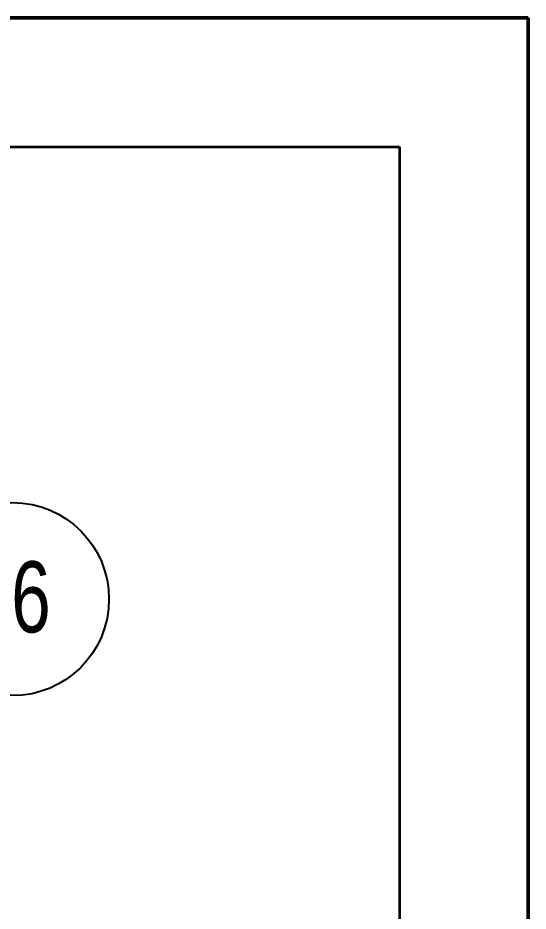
# Model space of a CAD drawing. Header units: millimetres. Extents: x 0 to 279, y 0 to 216.
# Drawn here: x 254.23 to 279.4, y 171.89 to 215.9 of the extents above; entities that cross this region are included whole.
import ezdxf

# ---------------------------------------------------------------- set-up
doc = ezdxf.new("R2010")
doc.units = ezdxf.units.MM
doc.layers.add('DIM', color=1, linetype='Continuous')
doc.layers.add('PAGE_BORDER', color=7, linetype='Continuous')
doc.styles.add('SLDTEXTSTYLE0', font='TXT', dxfattribs={"width": 0.75})

# ---------------------------------------------------------------- blocks, each defined once
blk = doc.blocks.new('SW_NOTE_30')
at = {"layer": 'DIM', "color": 0}
blk.add_circle((4.259, 2.115), 4.755, dxfattribs=at)
at = {"layer": 'DIM', "color": 0, "insert": (4.189, 3.978), "char_height": 3.5, "attachment_point": 2, "style": 'SLDTEXTSTYLE0'}
blk.add_mtext('36', dxfattribs=at)

msp = doc.modelspace()

# ---------------------------------------------------------------- linework, layer by layer
at = {"color": 7, "linetype": 'Continuous', "lineweight": 50}
for p in [(0, 215.9), (279.4, 0)]:
    msp.add_line(p, (279.4, 215.9), dxfattribs=at)
at = {"layer": 'PAGE_BORDER', "lineweight": 35}
for p, q in [((6.35, 209.55), (273.05, 209.55)), ((273.05, 209.55), (273.05, 6.35))]:
    msp.add_line(p, q, dxfattribs=at)

# ---------------------------------------------------------------- block references
at = {"layer": 'DIM'}
msp.add_blockref('SW_NOTE_30', (249.713, 185.144), dxfattribs=at)

doc.saveas('drawing.dxf')
